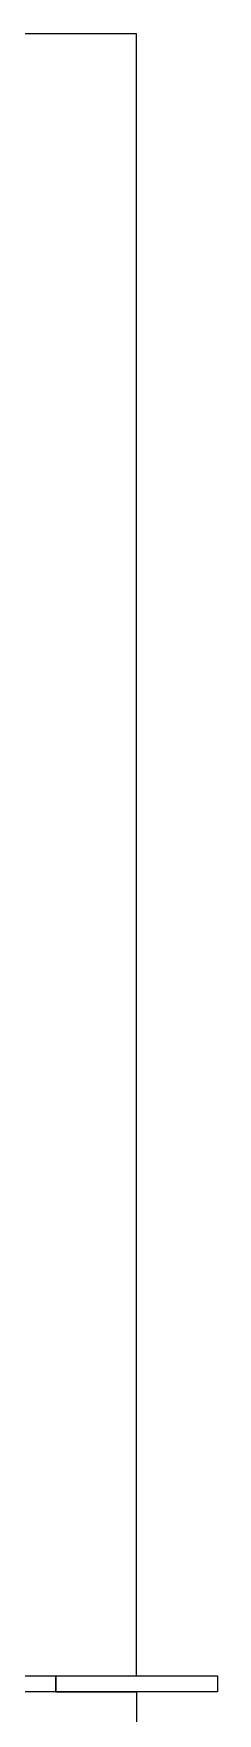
# Model space of a CAD drawing. Header units: millimetres. Extents: x 2288 to 6201, y 295 to 2022.
# Drawn here: x 5191 to 5248, y 934 to 1454 of the extents above; entities that cross this region are included whole.
import ezdxf

# ---------------------------------------------------------------- set-up
doc = ezdxf.new("R2010")
doc.units = ezdxf.units.MM
doc.layers.add('12.47 kV', color=210, linetype='Continuous')
doc.layers.add('MG_LINES', color=10, linetype='Continuous')

msp = doc.modelspace()

# ---------------------------------------------------------------- linework, layer by layer
at = {"layer": '12.47 kV'}
msp.add_line((5198.31, 940.77), (5223.31, 940.77), dxfattribs=at)
at = {"layer": '12.47 kV', "color": 1}
msp.add_line((5223.31, 940.77), (5223.31, 890.77), dxfattribs=at)
at = {"layer": '12.47 kV'}
for points in [[(5148.31, 945.77), (5198.31, 945.77), (5198.31, 940.77), (5148.31, 940.77)], [(5198.31, 945.77), (5248.31, 945.77), (5248.31, 940.77), (5198.31, 940.77)]]:
    msp.add_lwpolyline(points, close=True, dxfattribs=at)
at = {"layer": 'MG_LINES'}
for p in [(3873.31, 1454.4), (5223.31, 945.77)]:
    msp.add_line(p, (5223.31, 1454.4), dxfattribs=at)

doc.saveas('drawing.dxf')
